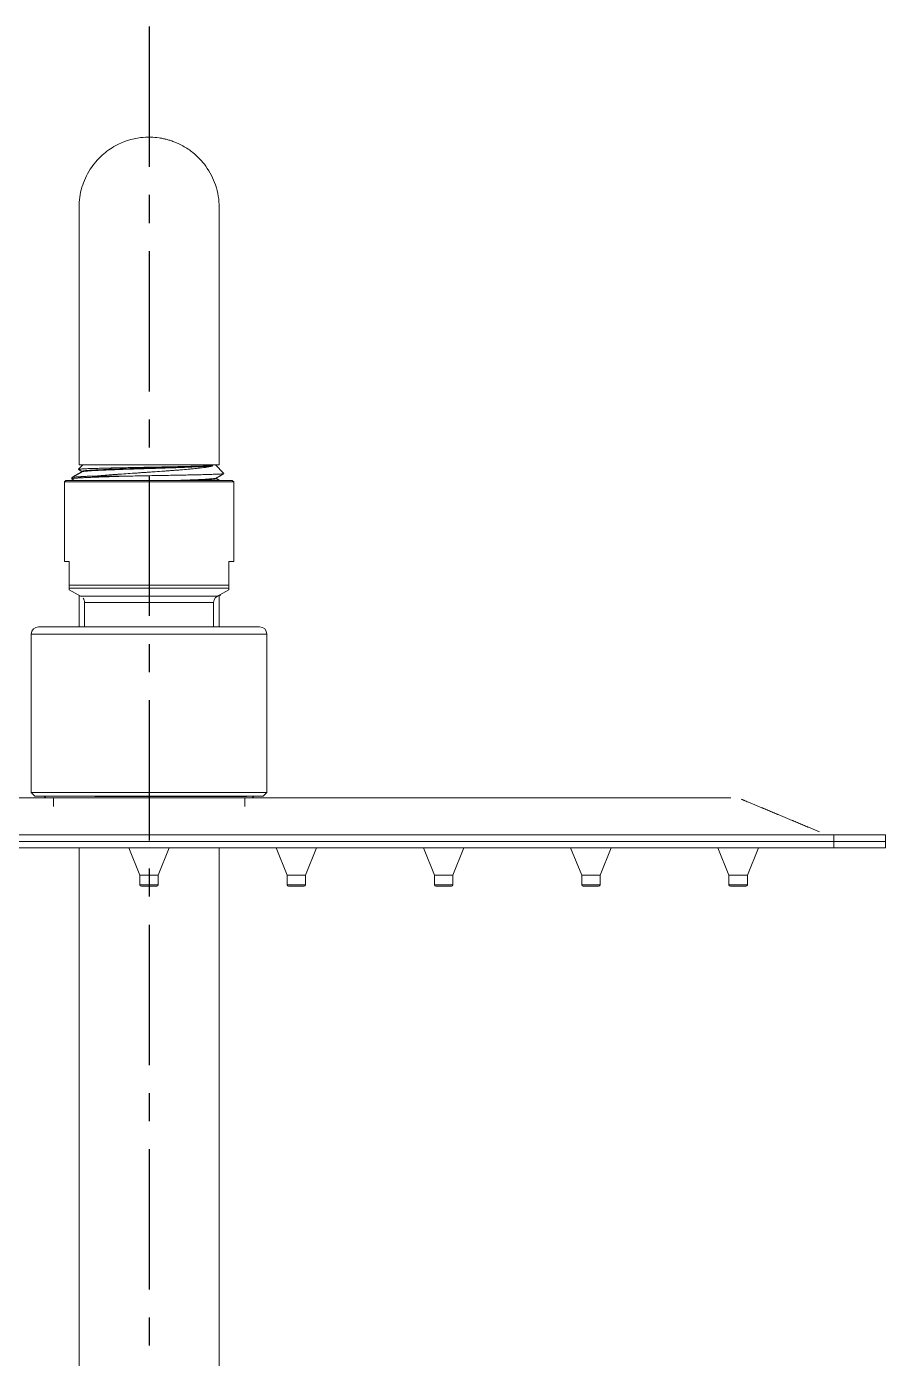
# Model space of a CAD drawing. Header units: millimetres. Extents: x 2915 to 5291, y 1031 to 4391.
# Drawn here: x 3760.4 to 3877.1, y 2967.7 to 3148.4 of the extents above; entities that cross this region are included whole.
import ezdxf

# ---------------------------------------------------------------- set-up
doc = ezdxf.new("R2010")
doc.units = ezdxf.units.MM
doc.linetypes.add('CENTERX2', pattern=[20.32, 12.7, -2.54, 2.54, -2.54])
doc.layers.add('CENTER', color=1, linetype='CENTERX2')

msp = doc.modelspace()

# ---------------------------------------------------------------- linework, layer by layer
at = {"linetype": 'Continuous', "lineweight": 18, "extrusion": (0, 1, 0)}
for p, q in [((3768.07, 3088.94), (3767.47, 3088.35)), ((3767.94, 3088.07), (3767.94, 3088)), ((3784.75, 3088.81), (3785.72, 3088.81)), ((3787.18, 3087.83), (3786.07, 3088.94)), ((3765.77, 3086.84), (3765.57, 3086.64)), ((3765.57, 3086.64), (3765.57, 3075.84)), ((3765.57, 3086.64), (3788.57, 3086.64)), ((3765.77, 3086.84), (3788.37, 3086.84)), ((3766.57, 3087.21), (3766.57, 3087.05)), ((3774.88, 3087.44), (3769.83, 3087.44)), ((3786.19, 3087.09), (3786.19, 3087.17)), ((3788.57, 3086.64), (3788.37, 3086.84)), ((3788.57, 3075.84), (3788.57, 3086.64)), ((3766.22, 3075.84), (3765.57, 3075.84)), ((3766.22, 3075.84), (3766.22, 3072.64)), ((3787.92, 3072.64), (3787.92, 3075.84)), ((3788.57, 3075.84), (3787.92, 3075.84)), ((3787.92, 3072.2), (3766.22, 3072.2)), ((3766.22, 3071.99), (3767.85, 3071.1)), ((3786.28, 3071.1), (3787.92, 3071.99)), ((3768.32, 3070.25), (3768.32, 3066.97)), ((3785.82, 3066.97), (3785.82, 3070.25)), ((3762.07, 3066.97), (3792.07, 3066.97)), ((3761.07, 3065.97), (3761.07, 3044.47)), ((3793.07, 3044.47), (3793.07, 3065.97)), ((3793.07, 3044.47), (3761.07, 3044.47)), ((3761.07, 3044.47), (3761.57, 3043.97)), ((3792.57, 3043.97), (3761.57, 3043.97)), ((3762.84, 3043.97), (3763.07, 3043.74)), ((3763.07, 3043.74), (3790.97, 3043.74)), ((3764.07, 3043.74), (3764.07, 3042.59)), ((3764.07, 3043.74), (3764.07, 3042.84)), ((3788.5, 3043.92), (3769.71, 3043.92)), ((3790.07, 3042.84), (3790.07, 3043.74)), ((3790.07, 3042.59), (3790.07, 3043.36)), ((3791.07, 3043.74), (3791.25, 3043.92)), ((3792.57, 3043.97), (3793.07, 3044.47)), ((3856.06, 3043.74), (3856.07, 3043.74)), ((3684.07, 3037.84), (3870.07, 3037.84)), ((3877.07, 3037.84), (3870.07, 3037.84)), ((3877.07, 3037.84), (3877.07, 3036.94)), ((3684.07, 3036.94), (3870.07, 3036.94)), ((3774.32, 3036.94), (3775.82, 3033.24)), ((3778.32, 3033.24), (3779.82, 3036.94)), ((3794.32, 3036.94), (3795.82, 3033.24)), ((3798.32, 3033.24), (3799.82, 3036.94)), ((3814.32, 3036.94), (3815.82, 3033.24)), ((3818.32, 3033.24), (3819.82, 3036.94)), ((3834.32, 3036.94), (3835.82, 3033.24)), ((3838.32, 3033.24), (3839.82, 3036.94)), ((3854.32, 3036.94), (3855.82, 3033.24)), ((3858.32, 3033.24), (3859.82, 3036.94)), ((3877.07, 3036.94), (3870.07, 3036.94)), ((3775.82, 3033.24), (3775.82, 3031.94)), ((3778.32, 3033.24), (3775.82, 3033.24)), ((3778.32, 3031.94), (3778.32, 3033.24)), ((3795.82, 3033.24), (3795.82, 3031.94)), ((3798.32, 3033.24), (3795.82, 3033.24)), ((3798.32, 3031.94), (3798.32, 3033.24)), ((3815.82, 3033.24), (3815.82, 3031.94)), ((3818.32, 3033.24), (3815.82, 3033.24)), ((3818.32, 3031.94), (3818.32, 3033.24)), ((3835.82, 3033.24), (3835.82, 3031.94)), ((3838.32, 3033.24), (3835.82, 3033.24)), ((3838.32, 3031.94), (3838.32, 3033.24)), ((3855.82, 3033.24), (3855.82, 3031.94)), ((3858.32, 3033.24), (3855.82, 3033.24)), ((3858.32, 3031.94), (3858.32, 3033.24)), ((3776.02, 3031.74), (3778.12, 3031.74)), ((3796.02, 3031.74), (3798.12, 3031.74)), ((3816.02, 3031.74), (3818.12, 3031.74)), ((3836.02, 3031.74), (3838.12, 3031.74)), ((3856.02, 3031.74), (3858.12, 3031.74))]:
    msp.add_line(p, q, dxfattribs=at)
at = {"linetype": 'Continuous', "lineweight": 13, "extrusion": (0, 1, 0)}
for p, q in [((3766.22, 3072.64), (3787.92, 3072.64)), ((3768.32, 3070.25), (3785.82, 3070.25)), ((3761.07, 3065.97), (3793.07, 3065.97)), ((3870.07, 3036.94), (3870.07, 3037.84)), ((3775.82, 3031.94), (3778.32, 3031.94)), ((3795.82, 3031.94), (3798.32, 3031.94)), ((3815.82, 3031.94), (3818.32, 3031.94)), ((3835.82, 3031.94), (3838.32, 3031.94)), ((3855.82, 3031.94), (3858.32, 3031.94))]:
    msp.add_line(p, q, dxfattribs=at)
at = {"linetype": 'Continuous', "lineweight": 18, "extrusion": (0, 0, -1)}
for centre, start, end in [((-3767.32, 3070.25), 142.6998, 180), ((-3786.82, 3070.25), 0, 90)]:
    msp.add_arc(centre, 1, start, end, dxfattribs=at)
at = {"linetype": 'Continuous', "lineweight": 18}
for centre, radius, start, end in [((3762.07, 3065.97), 1, 90, 180), ((3792.07, 3065.97), 1, 0, 90), ((3776.02, 3031.94), 0.2, 180, 270), ((3778.12, 3031.94), 0.2, 270, 0), ((3796.02, 3031.94), 0.2, 180, 270), ((3798.12, 3031.94), 0.2, 270, 0), ((3816.02, 3031.94), 0.2, 180, 270), ((3818.12, 3031.94), 0.2, 270, 0), ((3836.02, 3031.94), 0.2, 180, 270), ((3838.12, 3031.94), 0.2, 270, 0), ((3856.02, 3031.94), 0.2, 180, 270), ((3858.12, 3031.94), 0.2, 270, 0)]:
    msp.add_arc(centre, radius, start, end, dxfattribs=at)
for points, degree, knots in [([(3786.57, 3123.94), (3786.61, 3124.92), (3786.3, 3126.72), (3785.04, 3129.35), (3783.41, 3131.12), (3781.87, 3132.18), (3780.77, 3132.71), (3779.95, 3133), (3779.49, 3133.13), (3779.15, 3133.21), (3778.83, 3133.28), (3778.15, 3133.4), (3777.12, 3133.47), (3775.04, 3133.36), (3772.79, 3132.58), (3770.53, 3130.98), (3768.9, 3129.03), (3767.8, 3126.53), (3767.55, 3124.84), (3767.57, 3123.94)], 3, [0, 0, 0, 0, 0.150338, 0.273119, 0.367612, 0.419836, 0.456375, 0.469146, 0.47878, 0.482746, 0.486558, 0.495145, 0.518316, 0.551708, 0.653863, 0.723391, 0.804739, 0.897232, 1, 1, 1, 1]), ([(3767.57, 3123.94), (3767.57, 3123.95), (3767.57, 3123.96), (3767.57, 3123.94), (3767.57, 3123.96), (3767.57, 3123.9), (3767.57, 3124.14), (3767.57, 3123.34), (3767.57, 3120.74), (3767.57, 3117.71), (3767.57, 3113.86), (3767.57, 3109.38), (3767.57, 3104.45), (3767.57, 3097.55), (3767.57, 3092.41), (3767.57, 3088.94)], 3, [0, 0, 0, 0, 0.500284, 0.550312, 0.60034, 0.65037, 0.7004, 0.750202, 0.781415, 0.812621, 0.843833, 0.875042, 0.906255, 0.937464, 1, 1, 1, 1]), ([(3786.57, 3088.94), (3786.57, 3092.41), (3786.57, 3097.55), (3786.57, 3104.45), (3786.57, 3109.38), (3786.57, 3113.86), (3786.57, 3117.71), (3786.57, 3120.74), (3786.57, 3123.34), (3786.57, 3124.14), (3786.57, 3123.9), (3786.57, 3123.96), (3786.57, 3123.94), (3786.57, 3123.96), (3786.57, 3123.95), (3786.57, 3123.94)], 3, [0, 0, 0, 0, 0.062536, 0.093745, 0.124958, 0.156167, 0.187379, 0.218585, 0.249798, 0.2996, 0.34963, 0.39966, 0.449688, 0.499716, 1, 1, 1, 1]), ([(3784.75, 3088.81), (3784.55, 3088.81), (3784.33, 3088.8), (3783.85, 3088.78), (3783.59, 3088.78), (3783.18, 3088.76), (3783.04, 3088.76), (3782.86, 3088.76), (3782.82, 3088.76), (3782.74, 3088.75), (3782.71, 3088.75), (3782.59, 3088.75), (3782.52, 3088.75), (3782.13, 3088.74), (3781.81, 3088.73), (3781.15, 3088.72), (3780.81, 3088.71), (3780.36, 3088.7), (3780.28, 3088.7), (3780.1, 3088.69), (3780, 3088.69), (3779.73, 3088.69), (3779.55, 3088.68), (3778.99, 3088.67), (3778.62, 3088.66), (3777.87, 3088.65), (3777.48, 3088.64), (3777.05, 3088.63), (3777, 3088.63), (3776.9, 3088.63), (3776.76, 3088.63), (3776.61, 3088.62), (3776.33, 3088.62), (3775.94, 3088.61), (3775.56, 3088.6), (3775.28, 3088.6), (3775.14, 3088.59), (3774.99, 3088.59), (3774.9, 3088.59), (3774.85, 3088.59), (3774.43, 3088.58), (3774.06, 3088.57), (3773.34, 3088.56), (3772.99, 3088.55), (3772.48, 3088.54), (3772.31, 3088.53), (3772.1, 3088.53), (3772.06, 3088.53), (3771.98, 3088.53), (3771.94, 3088.53), (3771.82, 3088.52), (3771.74, 3088.52), (3771.34, 3088.51), (3771.03, 3088.5), (3770.46, 3088.49), (3770.18, 3088.48), (3769.86, 3088.47), (3769.77, 3088.47), (3769.67, 3088.47), (3769.61, 3088.47), (3769.58, 3088.47), (3769.43, 3088.46), (3769.32, 3088.46), (3768.98, 3088.45), (3768.78, 3088.44), (3768.42, 3088.42), (3768.26, 3088.42), (3768.09, 3088.41), (3768.05, 3088.41), (3767.99, 3088.4), (3767.96, 3088.4), (3767.87, 3088.39), (3767.81, 3088.39), (3767.67, 3088.38), (3767.6, 3088.37), (3767.5, 3088.36), (3767.47, 3088.35), (3767.47, 3088.34)], 3, [0, 0, 0, 0, 0.047744, 0.047744, 0.095488, 0.095488, 0.11936, 0.11936, 0.125328, 0.125328, 0.131296, 0.131296, 0.143232, 0.143232, 0.190976, 0.190976, 0.238721, 0.238721, 0.250657, 0.250657, 0.262593, 0.262593, 0.286465, 0.286465, 0.334209, 0.334209, 0.381953, 0.381953, 0.387921, 0.387921, 0.393889, 0.405825, 0.405825, 0.429697, 0.453569, 0.453569, 0.465505, 0.471473, 0.471473, 0.477441, 0.477441, 0.525185, 0.525185, 0.572929, 0.572929, 0.596801, 0.596801, 0.602769, 0.602769, 0.608737, 0.608737, 0.620673, 0.620673, 0.668417, 0.668417, 0.716162, 0.716162, 0.728098, 0.734066, 0.734066, 0.740034, 0.740034, 0.763906, 0.763906, 0.81165, 0.81165, 0.859394, 0.859394, 0.87133, 0.87133, 0.883266, 0.883266, 0.907138, 0.907138, 0.954882, 0.954882, 1, 1, 1, 1]), ([(3767.57, 3088.94), (3767.57, 3088.94), (3767.97, 3088.94), (3770.15, 3088.94), (3772.96, 3088.94), (3775.34, 3088.94), (3777.07, 3088.94), (3778.79, 3088.94), (3781.17, 3088.94), (3783.98, 3088.94), (3785.8, 3088.94), (3786.46, 3088.94), (3786.57, 3088.94), (3786.57, 3088.94), (3786.57, 3088.94)], 3, [0, 0, 0, 0, 0.124987, 0.249974, 0.37496, 0.437454, 0.499947, 0.56244, 0.624934, 0.749921, 0.874907, 0.937401, 0.999894, 1, 1, 1, 1]), ([(3784.75, 3088.81), (3784.53, 3088.8), (3784.29, 3088.79), (3783.91, 3088.77), (3783.77, 3088.76), (3783.49, 3088.75), (3783.35, 3088.74), (3783.05, 3088.73), (3782.9, 3088.73), (3782.7, 3088.72), (3782.66, 3088.72), (3782.58, 3088.71), (3782.46, 3088.71), (3782.34, 3088.7), (3781.93, 3088.69), (3781.58, 3088.68), (3781.05, 3088.66), (3780.87, 3088.65), (3780.5, 3088.64), (3780.31, 3088.63), (3780.03, 3088.62), (3779.93, 3088.62), (3779.74, 3088.61), (3779.64, 3088.61), (3779.35, 3088.6), (3779.16, 3088.59), (3778.57, 3088.57), (3778.18, 3088.56), (3777.58, 3088.54), (3777.38, 3088.54), (3777.12, 3088.53), (3777.07, 3088.53), (3776.97, 3088.52), (3776.92, 3088.52), (3776.77, 3088.52), (3776.67, 3088.51), (3776.17, 3088.5), (3775.77, 3088.48), (3774.98, 3088.46), (3774.6, 3088.45), (3774.12, 3088.43), (3774.02, 3088.43), (3773.83, 3088.42), (3773.74, 3088.42), (3773.46, 3088.41), (3773.27, 3088.4), (3772.73, 3088.38), (3772.39, 3088.37), (3771.89, 3088.35), (3771.72, 3088.35), (3771.48, 3088.34), (3771.4, 3088.33), (3771.28, 3088.33), (3771.24, 3088.33), (3771.17, 3088.32), (3770.97, 3088.31), (3770.79, 3088.31), (3770.51, 3088.29), (3770.37, 3088.29), (3769.97, 3088.27), (3769.73, 3088.26), (3769.44, 3088.24), (3769.39, 3088.24), (3769.31, 3088.23), (3769.28, 3088.23), (3769.23, 3088.23), (3769.1, 3088.22), (3768.89, 3088.21), (3768.72, 3088.19), (3768.57, 3088.18), (3768.42, 3088.17), (3768.31, 3088.16), (3768.23, 3088.15), (3768.19, 3088.14), (3768.16, 3088.14), (3768.14, 3088.13), (3768.12, 3088.13), (3768.04, 3088.12), (3767.98, 3088.1), (3767.94, 3088.09), (3767.94, 3088.08), (3767.94, 3088.07), (3767.94, 3088.07), (3767.94, 3088.07)], 3, [0, 0, 0, 0, 0.051251, 0.051251, 0.076876, 0.076876, 0.102501, 0.102501, 0.128126, 0.128126, 0.134533, 0.134533, 0.140939, 0.153752, 0.153752, 0.205002, 0.205002, 0.230627, 0.230627, 0.256253, 0.256253, 0.269065, 0.269065, 0.281878, 0.281878, 0.307503, 0.307503, 0.358754, 0.358754, 0.384379, 0.384379, 0.390785, 0.390785, 0.397192, 0.397192, 0.410004, 0.410004, 0.461255, 0.461255, 0.512505, 0.512505, 0.525318, 0.525318, 0.538131, 0.538131, 0.563756, 0.563756, 0.615006, 0.615006, 0.640632, 0.640632, 0.653444, 0.653444, 0.659851, 0.659851, 0.666257, 0.691882, 0.691882, 0.717508, 0.717508, 0.768758, 0.768758, 0.781571, 0.781571, 0.787977, 0.787977, 0.794383, 0.820009, 0.845634, 0.845634, 0.871259, 0.896884, 0.896884, 0.909697, 0.916103, 0.916103, 0.92251, 0.92251, 0.97376, 0.97376, 0.999386, 0.999386, 1, 1, 1, 1]), ([(3767.95, 3088.02), (3767.96, 3088.02), (3767.98, 3088.03), (3768, 3088.04), (3768.01, 3088.04), (3768.02, 3088.04), (3768.04, 3088.05), (3768.07, 3088.05), (3768.16, 3088.07), (3768.26, 3088.08), (3768.44, 3088.1), (3768.51, 3088.1), (3768.66, 3088.12), (3768.74, 3088.12), (3768.85, 3088.13), (3768.87, 3088.13), (3768.92, 3088.14), (3768.99, 3088.14), (3769.06, 3088.15), (3769.2, 3088.16), (3769.31, 3088.16), (3769.64, 3088.18), (3769.88, 3088.19), (3770.27, 3088.21), (3770.4, 3088.22), (3770.58, 3088.23), (3770.61, 3088.23), (3770.69, 3088.23), (3770.72, 3088.23), (3770.83, 3088.24), (3770.91, 3088.24), (3771.28, 3088.26), (3771.6, 3088.27), (3772.26, 3088.29), (3772.6, 3088.31), (3773.01, 3088.32), (3773.05, 3088.32), (3773.14, 3088.33), (3773.19, 3088.33), (3773.33, 3088.33), (3773.42, 3088.34), (3773.7, 3088.35), (3773.88, 3088.35), (3774.45, 3088.37), (3774.84, 3088.38), (3775.42, 3088.4), (3775.62, 3088.41), (3775.92, 3088.42), (3776.02, 3088.42), (3776.17, 3088.43), (3776.22, 3088.43), (3776.32, 3088.43), (3776.58, 3088.44), (3776.83, 3088.45), (3777.23, 3088.46), (3777.43, 3088.47), (3778.02, 3088.48), (3778.42, 3088.5), (3778.91, 3088.51), (3779.01, 3088.52), (3779.16, 3088.52), (3779.21, 3088.52), (3779.31, 3088.53), (3779.55, 3088.53), (3779.99, 3088.55), (3780.36, 3088.56), (3780.73, 3088.57), (3781.09, 3088.59), (3781.45, 3088.6), (3781.71, 3088.61), (3781.8, 3088.61), (3781.97, 3088.62), (3782.05, 3088.62), (3782.47, 3088.64), (3782.79, 3088.65), (3783.24, 3088.67), (3783.39, 3088.68), (3783.67, 3088.69), (3783.8, 3088.69), (3784, 3088.7), (3784.1, 3088.71), (3784.2, 3088.71), (3784.26, 3088.72), (3784.29, 3088.72), (3784.44, 3088.73), (3784.56, 3088.73), (3784.89, 3088.75), (3785.09, 3088.76), (3785.35, 3088.78), (3785.44, 3088.79), (3785.59, 3088.8), (3785.66, 3088.81), (3785.72, 3088.81)], 3, [0, 0, 0, 0, 0.020825, 0.020825, 0.026796, 0.026796, 0.032766, 0.044708, 0.044708, 0.092472, 0.092472, 0.116354, 0.116354, 0.140237, 0.140237, 0.146207, 0.146207, 0.152178, 0.164119, 0.164119, 0.188001, 0.188001, 0.235766, 0.235766, 0.259648, 0.259648, 0.265619, 0.265619, 0.271589, 0.271589, 0.283531, 0.283531, 0.331295, 0.331295, 0.37906, 0.37906, 0.38503, 0.38503, 0.391001, 0.391001, 0.402942, 0.402942, 0.426825, 0.426825, 0.474589, 0.474589, 0.498471, 0.498471, 0.510413, 0.510413, 0.516383, 0.516383, 0.522354, 0.546236, 0.546236, 0.570118, 0.570118, 0.617883, 0.617883, 0.629824, 0.629824, 0.635795, 0.635795, 0.641765, 0.665648, 0.68953, 0.68953, 0.713412, 0.737295, 0.737295, 0.749236, 0.749236, 0.761177, 0.761177, 0.808942, 0.808942, 0.832824, 0.832824, 0.856706, 0.856706, 0.868647, 0.874618, 0.874618, 0.880588, 0.880588, 0.904471, 0.904471, 0.952235, 0.952235, 0.976118, 0.976118, 1, 1, 1, 1]), ([(3769.83, 3087.44), (3770.15, 3087.47), (3770.48, 3087.5), (3771.17, 3087.55), (3771.52, 3087.58), (3772.07, 3087.62), (3772.26, 3087.63), (3772.55, 3087.65), (3772.64, 3087.66), (3772.79, 3087.67), (3772.84, 3087.67), (3772.93, 3087.68), (3772.98, 3087.68), (3773.42, 3087.71), (3773.82, 3087.74), (3774.62, 3087.8), (3775.02, 3087.82), (3775.64, 3087.86), (3775.84, 3087.88), (3776.1, 3087.9), (3776.15, 3087.9), (3776.25, 3087.91), (3776.31, 3087.91), (3776.46, 3087.92), (3776.57, 3087.93), (3776.88, 3087.95), (3777.08, 3087.96), (3777.49, 3087.99), (3777.69, 3088.01), (3778.3, 3088.05), (3778.7, 3088.08), (3779.2, 3088.11), (3779.34, 3088.12), (3779.49, 3088.13), (3779.59, 3088.14), (3779.64, 3088.14), (3779.88, 3088.16), (3780.08, 3088.18), (3780.46, 3088.21), (3780.64, 3088.22), (3781.01, 3088.25), (3781.19, 3088.26), (3781.72, 3088.31), (3782.06, 3088.33), (3782.43, 3088.37), (3782.47, 3088.37), (3782.55, 3088.38), (3782.59, 3088.38), (3782.71, 3088.39), (3782.94, 3088.42), (3783.32, 3088.45), (3783.59, 3088.48), (3783.86, 3088.51), (3784.12, 3088.54), (3784.36, 3088.57), (3784.53, 3088.59), (3784.59, 3088.6), (3784.67, 3088.61), (3784.7, 3088.62), (3784.75, 3088.62), (3784.77, 3088.63), (3785.01, 3088.66), (3785.18, 3088.69), (3785.41, 3088.74), (3785.49, 3088.75), (3785.61, 3088.78), (3785.67, 3088.8), (3785.72, 3088.81)], 3, [0, 0, 0, 0, 0.0625, 0.0625, 0.125, 0.125, 0.15625, 0.15625, 0.171875, 0.171875, 0.179688, 0.179688, 0.1875, 0.1875, 0.25, 0.25, 0.3125, 0.3125, 0.34375, 0.34375, 0.351563, 0.351563, 0.359375, 0.359375, 0.375, 0.375, 0.40625, 0.40625, 0.4375, 0.4375, 0.5, 0.5, 0.515625, 0.523438, 0.523438, 0.53125, 0.53125, 0.5625, 0.5625, 0.59375, 0.59375, 0.625, 0.625, 0.6875, 0.6875, 0.695313, 0.695313, 0.703125, 0.703125, 0.71875, 0.75, 0.78125, 0.78125, 0.8125, 0.84375, 0.84375, 0.859375, 0.859375, 0.867187, 0.867187, 0.875, 0.875, 0.9375, 0.9375, 0.96875, 0.96875, 1, 1, 1, 1]), ([(3774.88, 3087.44), (3774.55, 3087.43), (3774.23, 3087.43), (3773.6, 3087.41), (3773.29, 3087.4), (3772.68, 3087.38), (3772.38, 3087.37), (3771.94, 3087.36), (3771.8, 3087.35), (3771.62, 3087.35), (3771.58, 3087.35), (3771.51, 3087.34), (3771.4, 3087.34), (3771.3, 3087.34), (3770.95, 3087.32), (3770.69, 3087.32), (3770.18, 3087.3), (3769.93, 3087.29), (3769.46, 3087.27), (3769.23, 3087.26), (3768.97, 3087.25), (3768.91, 3087.25), (3768.81, 3087.24), (3768.65, 3087.24), (3768.51, 3087.23), (3768.23, 3087.22), (3767.88, 3087.2), (3767.58, 3087.18), (3767.38, 3087.17), (3767.32, 3087.16), (3767.25, 3087.15), (3767.23, 3087.15), (3767.2, 3087.15), (3767.19, 3087.15), (3767.15, 3087.15), (3767.12, 3087.14), (3766.99, 3087.13), (3766.9, 3087.12), (3766.75, 3087.11), (3766.7, 3087.1), (3766.61, 3087.08), (3766.58, 3087.07), (3766.57, 3087.06), (3766.57, 3087.06), (3766.57, 3087.05), (3766.57, 3087.05), (3766.57, 3087.04), (3766.57, 3087.04), (3766.58, 3087.04)], 3, [0, 0, 0, 0, 0.067277, 0.067277, 0.134553, 0.134553, 0.20183, 0.20183, 0.235468, 0.235468, 0.243878, 0.243878, 0.252287, 0.269106, 0.269106, 0.336383, 0.336383, 0.40366, 0.40366, 0.470936, 0.470936, 0.487755, 0.487755, 0.504575, 0.538213, 0.538213, 0.605489, 0.672766, 0.672766, 0.706404, 0.706404, 0.714814, 0.714814, 0.723224, 0.723224, 0.740043, 0.740043, 0.807319, 0.807319, 0.874596, 0.874596, 0.941873, 0.941873, 0.958692, 0.958692, 0.975511, 0.975511, 1, 1, 1, 1]), ([(3766.57, 3087.21), (3766.57, 3087.21), (3766.57, 3087.22), (3766.6, 3087.23), (3766.63, 3087.24), (3766.69, 3087.25), (3766.7, 3087.26), (3766.73, 3087.26), (3766.75, 3087.26), (3766.79, 3087.27), (3766.83, 3087.27), (3766.95, 3087.29), (3767.04, 3087.3), (3767.26, 3087.32), (3767.39, 3087.32), (3767.59, 3087.34), (3767.67, 3087.34), (3767.78, 3087.35), (3767.84, 3087.35), (3767.9, 3087.36), (3767.94, 3087.36), (3767.96, 3087.36), (3768.15, 3087.37), (3768.33, 3087.38), (3768.72, 3087.4), (3768.92, 3087.41), (3769.36, 3087.43), (3769.59, 3087.43), (3769.83, 3087.44)], 3, [0, 0, 0, 0, 0.064984, 0.064984, 0.181861, 0.181861, 0.21108, 0.21108, 0.2403, 0.2403, 0.298738, 0.298738, 0.415615, 0.415615, 0.532492, 0.532492, 0.590931, 0.590931, 0.62015, 0.634759, 0.634759, 0.649369, 0.649369, 0.766246, 0.766246, 0.883123, 0.883123, 1, 1, 1, 1]), ([(3787.24, 3087.76), (3787.23, 3087.76), (3787.22, 3087.75), (3787.18, 3087.74), (3787.15, 3087.74), (3787.11, 3087.74), (3787.08, 3087.73), (3787.06, 3087.73), (3787.04, 3087.73), (3787.03, 3087.73), (3786.94, 3087.72), (3786.84, 3087.71), (3786.6, 3087.7), (3786.45, 3087.69), (3786.21, 3087.68), (3786.13, 3087.68), (3785.99, 3087.67), (3785.92, 3087.67), (3785.85, 3087.67), (3785.8, 3087.67), (3785.78, 3087.67), (3785.55, 3087.66), (3785.33, 3087.65), (3784.87, 3087.64), (3784.62, 3087.63), (3784.22, 3087.62), (3784.08, 3087.62), (3783.87, 3087.61), (3783.77, 3087.61), (3783.66, 3087.61), (3783.58, 3087.61), (3783.55, 3087.61), (3783.21, 3087.6), (3782.9, 3087.59), (3782.26, 3087.58), (3781.93, 3087.57), (3781.42, 3087.56), (3781.25, 3087.56), (3780.99, 3087.55), (3780.85, 3087.55), (3780.72, 3087.55), (3780.63, 3087.55), (3780.58, 3087.54), (3780.18, 3087.54), (3779.81, 3087.53), (3779.07, 3087.52), (3778.7, 3087.51), (3777.94, 3087.5), (3777.56, 3087.49), (3777.08, 3087.48), (3776.98, 3087.48), (3776.79, 3087.48), (3776.69, 3087.48), (3776.4, 3087.47), (3776.21, 3087.47), (3775.64, 3087.46), (3775.26, 3087.45), (3774.88, 3087.44)], 3, [0, 0, 0, 0, 0.037474, 0.037474, 0.069558, 0.069558, 0.0856, 0.093621, 0.093621, 0.101642, 0.101642, 0.165811, 0.165811, 0.229979, 0.229979, 0.262063, 0.262063, 0.278105, 0.286126, 0.286126, 0.294147, 0.294147, 0.358316, 0.358316, 0.422484, 0.422484, 0.454569, 0.454569, 0.470611, 0.478632, 0.478632, 0.486653, 0.486653, 0.550821, 0.550821, 0.61499, 0.61499, 0.647074, 0.647074, 0.663116, 0.671137, 0.671137, 0.679158, 0.679158, 0.743326, 0.743326, 0.807495, 0.807495, 0.871663, 0.871663, 0.887705, 0.887705, 0.903747, 0.903747, 0.935832, 0.935832, 1, 1, 1, 1]), ([(3786.18, 3087.15), (3786.18, 3087.15), (3786.18, 3087.15), (3786.17, 3087.14), (3786.12, 3087.13), (3786.06, 3087.11), (3785.89, 3087.09), (3785.77, 3087.08), (3785.62, 3087.06), (3785.6, 3087.06), (3785.56, 3087.06), (3785.51, 3087.05), (3785.45, 3087.05), (3785.33, 3087.04), (3785.24, 3087.03), (3784.96, 3087.01), (3784.75, 3087), (3784.4, 3086.98), (3784.28, 3086.98), (3784.12, 3086.97), (3784.09, 3086.97), (3784.03, 3086.96), (3783.99, 3086.96), (3783.89, 3086.96), (3783.83, 3086.95), (3783.48, 3086.94), (3783.19, 3086.92), (3782.58, 3086.9), (3782.25, 3086.89), (3781.87, 3086.87), (3781.83, 3086.87), (3781.74, 3086.87), (3781.7, 3086.87), (3781.56, 3086.86), (3781.48, 3086.86), (3781.28, 3086.85), (3781.18, 3086.85), (3781.08, 3086.84)], 3, [0, 0, 0, 0, 0.005687, 0.036597, 0.036597, 0.160237, 0.160237, 0.283877, 0.283877, 0.299332, 0.299332, 0.314787, 0.345697, 0.345697, 0.407517, 0.407517, 0.531157, 0.531157, 0.592977, 0.592977, 0.608432, 0.608432, 0.623887, 0.623887, 0.654797, 0.654797, 0.778437, 0.778437, 0.902077, 0.902077, 0.917532, 0.917532, 0.932987, 0.932987, 0.963897, 0.963897, 1, 1, 1, 1]), ([(3782.96, 3086.84), (3783.05, 3086.85), (3783.14, 3086.85), (3783.3, 3086.86), (3783.37, 3086.86), (3783.48, 3086.87), (3783.52, 3086.87), (3783.59, 3086.87), (3783.62, 3086.87), (3783.94, 3086.89), (3784.2, 3086.9), (3784.67, 3086.92), (3784.88, 3086.94), (3785.12, 3086.95), (3785.17, 3086.96), (3785.26, 3086.96), (3785.31, 3086.97), (3785.43, 3086.98), (3785.51, 3086.98), (3785.73, 3087), (3785.85, 3087.01), (3785.99, 3087.03), (3786.03, 3087.04), (3786.08, 3087.05), (3786.1, 3087.05), (3786.12, 3087.06), (3786.13, 3087.06), (3786.14, 3087.06), (3786.19, 3087.08), (3786.2, 3087.09), (3786.19, 3087.1), (3786.19, 3087.11), (3786.18, 3087.11)], 3, [0, 0, 0, 0, 0.042407, 0.042407, 0.078223, 0.078223, 0.096132, 0.096132, 0.11404, 0.11404, 0.257307, 0.257307, 0.400573, 0.400573, 0.43639, 0.43639, 0.472206, 0.472206, 0.54384, 0.54384, 0.687106, 0.687106, 0.758739, 0.758739, 0.794556, 0.812464, 0.812464, 0.830373, 0.830373, 0.973639, 0.973639, 1, 1, 1, 1]), ([(3766.22, 3072.2), (3766.22, 3072.21), (3766.22, 3072.23), (3766.22, 3072.26), (3766.22, 3072.27), (3766.22, 3072.29), (3766.22, 3072.3), (3766.22, 3072.32), (3766.22, 3072.33), (3766.22, 3072.35), (3766.22, 3072.36), (3766.22, 3072.38), (3766.22, 3072.39), (3766.22, 3072.41), (3766.22, 3072.42), (3766.22, 3072.44), (3766.22, 3072.46), (3766.22, 3072.48), (3766.22, 3072.49), (3766.22, 3072.5), (3766.22, 3072.51), (3766.22, 3072.54), (3766.22, 3072.56), (3766.22, 3072.6), (3766.22, 3072.62), (3766.22, 3072.64)], 3, [0, 0, 0, 0, 0.25, 0.25, 0.375, 0.375, 0.5, 0.5, 0.5625, 0.5625, 0.625, 0.625, 0.6875, 0.6875, 0.75, 0.75, 0.8125, 0.8125, 0.84375, 0.84375, 0.875, 0.875, 0.9375, 0.9375, 1, 1, 1, 1]), ([(3766.22, 3072.2), (3766.22, 3072.13), (3766.22, 3072.08), (3766.22, 3072.01), (3766.22, 3071.99), (3766.22, 3071.99), (3766.22, 3071.99)], 3, [0, 0, 0, 0, 0.499724, 0.499724, 0.999447, 1, 1, 1, 1]), ([(3787.92, 3072.64), (3787.92, 3072.63), (3787.92, 3072.62), (3787.92, 3072.6), (3787.92, 3072.59), (3787.92, 3072.56), (3787.92, 3072.54), (3787.92, 3072.51), (3787.92, 3072.5), (3787.92, 3072.49), (3787.92, 3072.48), (3787.92, 3072.46), (3787.92, 3072.44), (3787.92, 3072.42), (3787.92, 3072.42), (3787.92, 3072.41), (3787.92, 3072.4), (3787.92, 3072.39), (3787.92, 3072.38), (3787.92, 3072.35), (3787.92, 3072.33), (3787.92, 3072.3), (3787.92, 3072.29), (3787.92, 3072.27), (3787.92, 3072.26), (3787.92, 3072.23), (3787.92, 3072.21), (3787.92, 3072.2)], 3, [0, 0, 0, 0, 0.03125, 0.03125, 0.0625, 0.0625, 0.125, 0.125, 0.15625, 0.15625, 0.1875, 0.1875, 0.25, 0.25, 0.28125, 0.28125, 0.3125, 0.3125, 0.375, 0.375, 0.5, 0.5, 0.625, 0.625, 0.75, 0.75, 1, 1, 1, 1]), ([(3787.92, 3071.99), (3787.92, 3071.99), (3787.92, 3071.99), (3787.92, 3072.01), (3787.92, 3072.08), (3787.92, 3072.13), (3787.92, 3072.2)], 3, [0, 0, 0, 0, 0.000553, 0.500276, 0.500276, 1, 1, 1, 1]), ([(3767.57, 3071.25), (3767.57, 3070.12), (3767.57, 3068.69), (3767.57, 3067.26), (3767.57, 3066.97)], 3, [0, 0, 0, 0, 0.796719, 1, 1, 1, 1]), ([(3767.79, 3071.13), (3767.79, 3071.13), (3767.81, 3071.13), (3767.87, 3071.13), (3767.91, 3071.13), (3768.03, 3071.13), (3768.11, 3071.13), (3768.28, 3071.13), (3768.38, 3071.13), (3768.62, 3071.13), (3768.88, 3071.13), (3769.34, 3071.13), (3769.89, 3071.13), (3770.5, 3071.13), (3771.17, 3071.13), (3771.91, 3071.13), (3772.69, 3071.13), (3773.24, 3071.13), (3773.8, 3071.13), (3774.08, 3071.13), (3774.66, 3071.13), (3774.96, 3071.13), (3775.55, 3071.13), (3775.85, 3071.13), (3776.46, 3071.13), (3776.76, 3071.13), (3777.37, 3071.13), (3777.67, 3071.13), (3778.28, 3071.13), (3778.58, 3071.13), (3779.17, 3071.13), (3779.47, 3071.13), (3780.05, 3071.13), (3780.33, 3071.13), (3780.89, 3071.13), (3781.44, 3071.13), (3782.22, 3071.13), (3782.96, 3071.13), (3783.63, 3071.13), (3784.24, 3071.13), (3784.79, 3071.13), (3785.25, 3071.13), (3785.51, 3071.13), (3785.75, 3071.13), (3785.85, 3071.13), (3786.03, 3071.13), (3786.1, 3071.13), (3786.22, 3071.13), (3786.26, 3071.13), (3786.32, 3071.13), (3786.34, 3071.13), (3786.34, 3071.13)], 3, [0, 0, 0, 0, 0.031253, 0.031253, 0.062507, 0.062507, 0.09376, 0.09376, 0.125013, 0.125013, 0.156266, 0.18752, 0.218773, 0.250026, 0.28128, 0.312533, 0.343786, 0.375039, 0.375039, 0.406293, 0.406293, 0.437546, 0.437546, 0.468799, 0.468799, 0.500053, 0.500053, 0.531306, 0.531306, 0.562559, 0.562559, 0.593812, 0.593812, 0.625066, 0.625066, 0.656319, 0.687572, 0.718826, 0.750079, 0.781332, 0.812585, 0.843839, 0.875092, 0.875092, 0.906345, 0.906345, 0.937598, 0.937598, 0.968852, 0.968852, 1, 1, 1, 1]), ([(3856.07, 3043.74), (3856.07, 3043.74), (3856.07, 3043.74), (3856.06, 3043.74), (3856.07, 3043.74), (3856.07, 3043.74), (3856.06, 3043.74), (3856.07, 3043.74), (3856.07, 3043.74), (3856.07, 3043.74), (3856.07, 3043.74), (3856.07, 3043.74), (3856.07, 3043.74), (3856.07, 3043.74), (3856.07, 3043.74), (3856.06, 3043.74), (3856.06, 3043.74), (3856.06, 3043.74), (3856.05, 3043.74), (3856.05, 3043.74), (3856.04, 3043.74), (3856.03, 3043.74), (3856.01, 3043.74), (3855.97, 3043.74), (3855.95, 3043.74), (3855.83, 3043.74), (3855.71, 3043.74), (3855.4, 3043.74), (3855.22, 3043.74), (3854.98, 3043.74), (3854.93, 3043.74), (3854.87, 3043.74), (3854.86, 3043.74), (3854.83, 3043.74), (3854.82, 3043.74), (3854.78, 3043.74), (3854.76, 3043.74), (3854.63, 3043.74), (3854.53, 3043.74), (3853.61, 3043.74), (3852.79, 3043.74), (3851.15, 3043.74), (3850.34, 3043.74), (3847.89, 3043.74), (3846.25, 3043.74), (3841.35, 3043.74), (3838.08, 3043.74), (3828.27, 3043.74), (3821.73, 3043.74), (3802.11, 3043.74), (3789.03, 3043.74), (3762.88, 3043.74), (3749.8, 3043.74), (3730.18, 3043.74), (3723.64, 3043.74), (3713.84, 3043.74), (3710.57, 3043.74), (3705.66, 3043.74), (3704.03, 3043.74), (3701.57, 3043.74), (3700.76, 3043.74), (3699.84, 3043.74), (3699.74, 3043.74), (3699.53, 3043.74), (3699.43, 3043.74), (3699.3, 3043.74), (3699.28, 3043.74), (3699.24, 3043.74), (3699.23, 3043.74), (3699.2, 3043.74), (3699.19, 3043.74), (3699.15, 3043.74), (3699.13, 3043.74), (3699.08, 3043.74), (3699.05, 3043.74), (3698.93, 3043.74), (3698.84, 3043.74), (3698.57, 3043.74), (3698.42, 3043.74), (3698.24, 3043.74), (3698.19, 3043.74), (3698.13, 3043.74), (3698.11, 3043.74), (3698.09, 3043.74), (3698.07, 3043.74), (3698.06, 3043.74), (3698.06, 3043.74), (3698.06, 3043.74), (3698.06, 3043.74), (3698.06, 3043.74), (3698.07, 3043.74), (3698.07, 3043.74), (3698.07, 3043.74), (3698.07, 3043.74), (3698.06, 3043.74), (3698.06, 3043.74), (3698.07, 3043.74), (3698.07, 3043.74), (3698.07, 3043.74), (3698.07, 3043.74), (3698.06, 3043.74), (3698.06, 3043.74), (3698.06, 3043.74), (3698.06, 3043.74)], 3, [0, 0, 0, 0, 0.066862, 0.066862, 0.112858, 0.112858, 0.135856, 0.135856, 0.141606, 0.141606, 0.14448, 0.14448, 0.147355, 0.147355, 0.148074, 0.148074, 0.148433, 0.148433, 0.148613, 0.148613, 0.148793, 0.148793, 0.149511, 0.149511, 0.15023, 0.15023, 0.153105, 0.153105, 0.155979, 0.155979, 0.156698, 0.156698, 0.156878, 0.156878, 0.157057, 0.157057, 0.157417, 0.157417, 0.158854, 0.158854, 0.170353, 0.170353, 0.181852, 0.181852, 0.20485, 0.20485, 0.250846, 0.250846, 0.342838, 0.342838, 0.526821, 0.526821, 0.710805, 0.710805, 0.802797, 0.802797, 0.848793, 0.848793, 0.87179, 0.87179, 0.883289, 0.883289, 0.884727, 0.884727, 0.886164, 0.886164, 0.886524, 0.886524, 0.886703, 0.886703, 0.886883, 0.886883, 0.887242, 0.887242, 0.887602, 0.887602, 0.889039, 0.889039, 0.891914, 0.891914, 0.893351, 0.893351, 0.89407, 0.89407, 0.894788, 0.894788, 0.895507, 0.895507, 0.896226, 0.896226, 0.897663, 0.897663, 0.900538, 0.900538, 0.906287, 0.906287, 0.917786, 0.917786, 0.940784, 0.940784, 0.98678, 0.98678, 1, 1, 1, 1]), ([(3772.74, 3043.97), (3772.67, 3043.97), (3772.61, 3043.97), (3772.47, 3043.97), (3772.4, 3043.97), (3772.26, 3043.96), (3771.91, 3043.96), (3771.57, 3043.95), (3771.02, 3043.94), (3770.49, 3043.93), (3769.97, 3043.92), (3769.71, 3043.92)], 3, [0, 0, 0, 0, 0.061159, 0.061159, 0.128219, 0.128219, 0.195279, 0.463519, 0.463519, 0.73176, 1, 1, 1, 1]), ([(3770.92, 3043.97), (3770.91, 3043.97), (3770.89, 3043.97), (3770.47, 3043.95), (3770.09, 3043.93), (3769.71, 3043.92)], 3, [0, 0, 0, 0, 0.046484, 0.046484, 1, 1, 1, 1]), ([(3788.5, 3043.92), (3788.75, 3043.92), (3789.22, 3043.93), (3789.63, 3043.94), (3789.87, 3043.94), (3789.91, 3043.94), (3790, 3043.95), (3790.05, 3043.95), (3790.18, 3043.95), (3790.26, 3043.95), (3790.49, 3043.96), (3790.65, 3043.97), (3790.78, 3043.97), (3790.8, 3043.97)], 3, [0, 0, 0, 0, 0.239464, 0.478927, 0.478927, 0.538793, 0.538793, 0.598659, 0.598659, 0.718391, 0.718391, 0.957854, 1, 1, 1, 1]), ([(3855.53, 3043.74), (3855.6, 3043.74), (3855.67, 3043.74), (3855.86, 3043.74), (3855.97, 3043.74), (3856.04, 3043.74), (3856.05, 3043.74), (3856.06, 3043.74), (3856.06, 3043.74), (3856.07, 3043.74), (3856.07, 3043.74), (3856.07, 3043.74), (3856.07, 3043.74), (3856.07, 3043.74), (3856.07, 3043.74), (3856.06, 3043.74), (3856.06, 3043.74), (3856.07, 3043.74), (3856.06, 3043.74), (3856.06, 3043.74), (3856.06, 3043.74), (3856.06, 3043.74)], 3, [0, 0, 0, 0, 0.021238, 0.021238, 0.069505, 0.069505, 0.081572, 0.081572, 0.084589, 0.084589, 0.087606, 0.087606, 0.093639, 0.093639, 0.117773, 0.117773, 0.214308, 0.214308, 0.986592, 0.986592, 1, 1, 1, 1]), ([(3870.07, 3038.74), (3871.46, 3038.74), (3874.03, 3038.74), (3876, 3038.74), (3877.06, 3038.74), (3877.07, 3038.74)], 2, [0, 0, 0, 0.250045, 0.500089, 0.750134, 1, 1, 1]), ([(3870.07, 3037.84), (3870.29, 3037.84), (3870.75, 3037.84), (3871.43, 3037.84), (3872.1, 3037.84), (3872.75, 3037.84), (3873.37, 3037.84), (3873.96, 3037.84), (3874.51, 3037.84), (3875.02, 3037.84), (3875.49, 3037.84), (3875.89, 3037.84), (3876.25, 3037.84), (3876.54, 3037.84), (3876.77, 3037.84), (3876.94, 3037.84), (3877.04, 3037.84), (3877.07, 3037.84), (3877.07, 3037.84)], 3, [0, 0, 0, 0, 0.062514, 0.125027, 0.187541, 0.250055, 0.312568, 0.375082, 0.437596, 0.500109, 0.562623, 0.625137, 0.687651, 0.750164, 0.812678, 0.875192, 0.937705, 1, 1, 1, 1]), ([(3767.57, 3036.94), (3767.57, 3003.73), (3767.57, 2970.53), (3767.57, 2937.32), (3767.57, 2937.31), (3767.57, 2937.3), (3767.57, 2937.29), (3767.57, 2933.22), (3767.57, 2924.47), (3767.57, 2911.12), (3767.57, 2897.33), (3767.57, 2886.75), (3767.57, 2880.76), (3767.57, 2879.29)], 3, [-1.717996, -1.717996, -1.717996, -1.717996, -0.000392, -0.000392, -0.000392, 0, 0, 0, 0.210565, 0.452609, 0.690379, 0.923877, 1, 1, 1, 1]), ([(3786.57, 2879.29), (3786.57, 2891.04), (3786.57, 2910.37), (3786.57, 2929.71), (3786.57, 2937.3), (3786.57, 2937.4), (3786.57, 2937.51), (3786.57, 2937.62), (3786.57, 2970.73), (3786.57, 3003.84), (3786.57, 3036.94)], 3, [0, 0, 0, 0, 0.607473, 1, 1, 1, 1.005581, 1.005581, 1.005581, 2.717938, 2.717938, 2.717938, 2.717938])]:
    msp.add_open_spline(points, degree=degree, knots=knots, dxfattribs=at)
for points, degree in [([(3767.96, 3088.02), (3767.26, 3087.62), (3766.57, 3087.22)], 2), ([(3767.51, 3088.31), (3767.96, 3088.05)], 1), ([(3766.57, 3087.04), (3766.74, 3086.94), (3766.91, 3086.84)], 2), ([(3786.17, 3087.14), (3786.65, 3087.42), (3787.13, 3087.7)], 2), ([(3786.64, 3086.84), (3786.42, 3086.97), (3786.19, 3087.1)], 2), ([(3786.57, 3066.98), (3786.57, 3068.4), (3786.57, 3069.83), (3786.57, 3071.26)], 3), ([(3790.07, 3043.74), (3799.05, 3043.74), (3808.03, 3043.74), (3817.01, 3043.74)], 3), ([(3849.58, 3043.74), (3850.36, 3043.74), (3851.14, 3043.74), (3851.92, 3043.74)], 3), ([(3857.51, 3043.56), (3857.75, 3043.46), (3857.99, 3043.36)], 2), ([(3868.13, 3039.13), (3863.06, 3041.25), (3857.99, 3043.36)], 2), ([(3868.14, 3039.13), (3863.06, 3041.24), (3857.99, 3043.36)], 2), ([(3870.07, 3038.74), (3684.07, 3038.74)], 1), ([(3684.07, 3038.74), (3870.07, 3038.74)], 1), ([(3684.07, 3037.84), (3870.07, 3037.84)], 1), ([(3870.07, 3037.84), (3684.07, 3037.84)], 1), ([(3870.07, 3038.74), (3870.07, 3038.44), (3870.07, 3038.14), (3870.07, 3037.84)], 3), ([(3877.07, 3038.74), (3877.07, 3038.74), (3877.04, 3038.74), (3876.94, 3038.74), (3876.77, 3038.74), (3876.54, 3038.74), (3876.25, 3038.74), (3875.89, 3038.74), (3875.49, 3038.74), (3875.02, 3038.74), (3874.51, 3038.74), (3873.96, 3038.74), (3873.37, 3038.74), (3872.75, 3038.74), (3872.1, 3038.74), (3871.43, 3038.74), (3870.75, 3038.74), (3870.29, 3038.74), (3870.07, 3038.74)], 3), ([(3870.07, 3037.84), (3870.07, 3038.74)], 1), ([(3877.07, 3037.84), (3877.07, 3037.84), (3876, 3037.84), (3874.03, 3037.84), (3871.46, 3037.84), (3870.07, 3037.84)], 2), ([(3877.07, 3037.84), (3877.07, 3038.14), (3877.07, 3038.44), (3877.07, 3038.74)], 3), ([(3877.07, 3038.74), (3877.07, 3037.84)], 1)]:
    msp.add_open_spline(points, degree=degree, dxfattribs=at)
at = {"layer": 'CENTER', "ltscale": 1.5}
msp.add_line((3777.07, 3148.45), (3777.07, 1836.34), dxfattribs=at)

doc.saveas('drawing.dxf')
